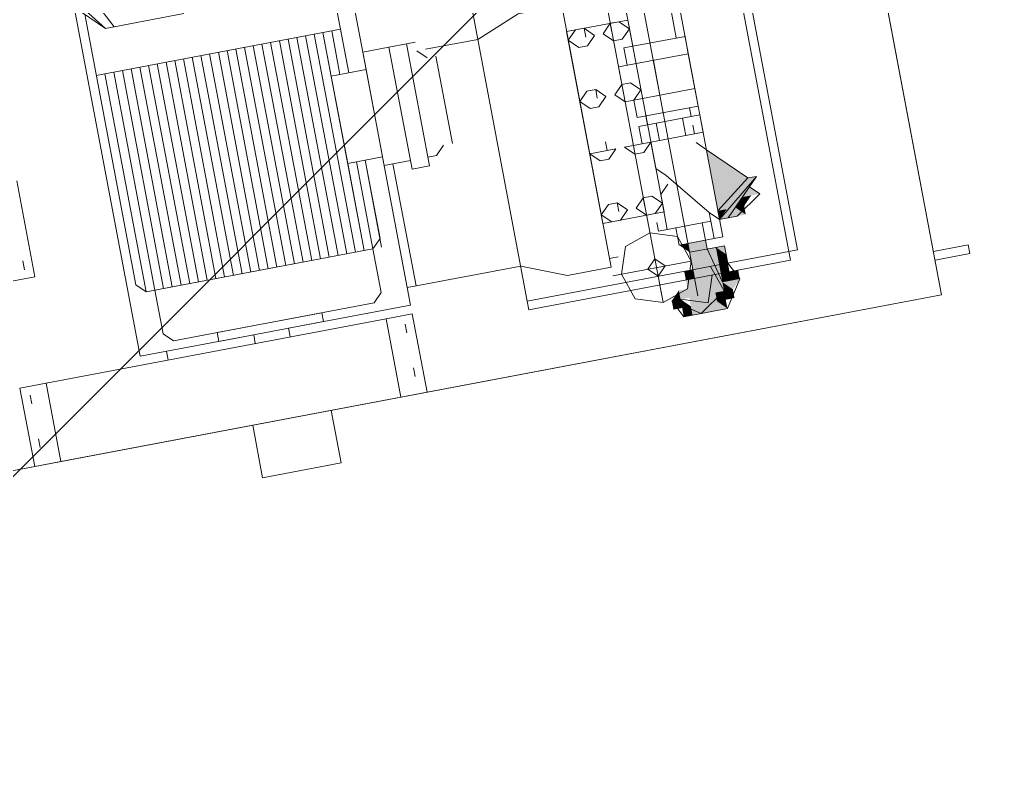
# Model space of a CAD drawing. Extents: x 407440 to 411585, y 6041728 to 6045069.
# Drawn here: x 408209.11 to 408215.54, y 6044202.07 to 6044206.89 of the extents above; entities that cross this region are included whole.
import ezdxf

# ---------------------------------------------------------------- set-up
doc = ezdxf.new("R2010")
doc.units = 0
doc.header["$LTSCALE"] = 5
doc.linetypes.add('foc-TIELINE', pattern=[1.875, 1.25, -0.625])
doc.layers.add('P-PROPOSED-EXISTING-H', color=59, linetype='Continuous')
doc.layers.add('T-TIE', color=201, linetype='foc-TIELINE')

# ---------------------------------------------------------------- blocks, each defined once
blk = doc.blocks.new('P-RIG-877')
at = {"layer": 'T-TIE', "linetype": 'ByBlock', "lineweight": 18}
for points in [[(4.5923, -27.5308), (4.5923, -27.4849), (4.6038, -27.4849), (4.6038, -27.5308)], [(4.6497, -30.4354), (4.6497, -27.5308), (3.8805, -27.5308), (3.9494, -27.5308), (4.6497, -27.5308), (4.6497, -28.2082), (4.5464, -28.2082), (4.5464, -28.2426), (4.5464, -28.6903), (4.6497, -28.6903), (4.6497, -28.2426), (4.6497, -28.2082)], [(3.892, -27.5308), (4.6497, -27.5308), (4.6497, -30.4354), (4.0297, -30.4354)], [(4.0642, -28.0589), (4.5578, -28.0589), (4.5578, -27.7145), (4.1101, -27.7145), (4.1101, -27.6112), (4.1101, -27.7145), (4.0642, -27.7489), (4.0642, -27.726)], [(4.1101, -28.0589), (4.0642, -28.0589), (4.5578, -28.0589), (4.5693, -28.0589), (4.5693, -27.7145), (4.5578, -27.7145), (4.5578, -27.703), (4.1101, -27.703), (4.0642, -27.726), (4.0527, -27.726)], [(4.5004, -27.8523), (4.5234, -27.8523), (4.5234, -27.8063), (4.5004, -27.8063), (4.489, -27.8063), (4.5004, -27.7948), (4.4545, -27.7374), (4.5004, -27.7834), (4.5004, -27.7948), (4.489, -27.7948), (4.4545, -27.7489), (4.4545, -27.7374), (4.4545, -27.7489), (4.4086, -27.7948), (4.3971, -27.8063)], [(4.5004, -27.7834), (4.5004, -27.7719), (4.4775, -27.7374), (4.466, -27.7489)], [(4.4775, -27.7604), (4.489, -27.7604)], [(4.5349, -27.8408), (4.5349, -27.8063), (4.5808, -27.7834), (4.6153, -27.8063), (4.6153, -27.8637), (4.5923, -27.8752), (4.6153, -27.8408), (4.5923, -27.8063), (4.5578, -27.8178)], [(4.179, -27.8063), (4.1905, -27.8063), (4.1905, -27.8178), (4.179, -27.8178), (4.1905, -27.8063), (4.2019, -27.8063), (4.2594, -27.8063)], [(4.5349, -27.9441), (4.1905, -27.9441), (4.1905, -27.7948), (4.5234, -27.7948), (4.5234, -27.8523), (4.5234, -27.8178), (4.5349, -27.8178), (4.5808, -27.8063)], [(4.2823, -27.7948), (4.2594, -27.7948), (4.2594, -27.8752), (4.2823, -27.8752)], [(4.3282, -27.7948), (4.3282, -27.8867), (4.2823, -27.8867), (4.2823, -27.7948), (4.3512, -27.7948), (4.3512, -27.8752), (4.3282, -27.8752)], [(4.3512, -27.8063), (4.3627, -27.8063)], [(4.3856, -27.8637), (4.4201, -27.8637), (4.4316, -27.8523), (4.489, -27.8063)], [(4.5004, -27.8063), (4.5004, -27.8752), (4.489, -27.8752)], [(4.5578, -27.7948), (4.5349, -27.7948), (4.5349, -27.8063)], [(4.3627, -27.8178), (4.3856, -27.8178)], [(4.5004, -27.8178), (4.5234, -27.8178)], [(4.5923, -27.8637), (4.6038, -27.8293), (4.5693, -27.8178)], [(4.5923, -27.8408), (4.1216, -27.8408), (4.1675, -27.8408), (4.1675, -27.8293)], [(4.2823, -27.8408), (4.3282, -27.8408)], [(4.5464, -27.9441), (4.5464, -27.8408)], [(4.1675, -27.8637), (4.179, -27.8637), (4.1905, -27.8637), (4.179, -27.8523), (4.1675, -27.8637), (4.179, -27.8637), (4.1905, -27.8637), (4.2019, -27.8637), (4.2594, -27.8637)], [(4.3627, -27.8523), (4.3856, -27.8523)], [(4.443, -27.8523), (4.4545, -27.8637), (4.5004, -27.8637)], [(4.4775, -27.8637), (4.2249, -27.8637)], [(4.3512, -27.8637), (4.3627, -27.8637)], [(4.5923, -27.8867), (4.1216, -27.8867)], [(4.2364, -27.8867), (4.2249, -27.8867)], [(4.3168, -27.8867), (4.3053, -27.8867)], [(4.3856, -27.8867), (4.3742, -27.8867)], [(4.466, -27.8867), (4.4545, -27.8867)], [(4.2364, -27.9211), (4.2249, -27.9211)], [(4.3168, -27.9211), (4.3053, -27.9211)], [(4.3856, -27.9211), (4.3742, -27.9211)], [(4.466, -27.9211), (4.4545, -27.9211)], [(4.5234, -27.9326), (4.5234, -27.9441), (4.5349, -27.9441), (4.5349, -28.0015), (4.5119, -28.0589), (4.5119, -28.1967), (4.3512, -28.1967)], [(4.1905, -27.9441), (4.1905, -28.0015), (4.2134, -28.0589), (4.2134, -28.1278)], [(4.2249, -28.1278), (4.2134, -28.1393)], [(4.3397, -28.1163), (4.2249, -28.1163)], [(4.3512, -28.1508), (4.3512, -28.1393), (4.3397, -28.1278)], [(4.2019, -28.1393), (4.2019, -28.1508)], [(4.2019, -28.1737), (4.2019, -28.1508), (4.3627, -28.1508), (4.3627, -28.1737), (4.2019, -28.1737), (4.2019, -28.2082), (4.3512, -28.2082), (4.3512, -28.1737)], [(4.5119, -28.1967), (4.5119, -28.2082)], [(4.0757, -28.2311), (4.0757, -28.2082), (4.2249, -28.2082)], [(4.2134, -28.2082), (4.2019, -28.2082)], [(4.5464, -28.3689), (4.5349, -28.3689), (4.5349, -28.2082), (4.3397, -28.2082)], [(4.0183, -28.3574), (4.0183, -28.2541), (4.0527, -28.2311), (4.2249, -28.2311), (4.1675, -28.2311), (4.1675, -28.5526)], [(4.3397, -28.2311), (4.4545, -28.2311), (4.3397, -28.2311), (4.443, -28.2311), (4.4545, -28.2426), (4.4545, -28.5411), (4.443, -28.5526), (4.0871, -28.5526)], [(4.2249, -28.2311), (4.1675, -28.2311)], [(4.5693, -28.2196), (4.5578, -28.2196)], [(4.6267, -28.2196), (4.6153, -28.2196)], [(4.2249, -28.2426), (4.1675, -28.2426)], [(4.4545, -28.2426), (4.3397, -28.2426)], [(4.2249, -28.2541), (4.1675, -28.2541), (4.4545, -28.2541), (4.3397, -28.2541)], [(4.4545, -28.2656), (4.1675, -28.2656)], [(4.4545, -28.277), (4.1675, -28.277)], [(4.4545, -28.2885), (4.1675, -28.2885)], [(4.4545, -28.3), (4.1675, -28.3)], [(4.4545, -28.3115), (4.1675, -28.3115)], [(4.4545, -28.323), (4.1675, -28.323)], [(4.6497, -28.3344), (4.7186, -28.3344)], [(4.6497, -28.4378), (4.7186, -28.4378), (4.7186, -28.3344), (4.7186, -28.4378)], [(4.4545, -28.3459), (4.1675, -28.3459)], [(4.4545, -28.3574), (4.1675, -28.3574), (4.4545, -28.3574)], [(4.4545, -28.3689), (4.1675, -28.3689), (4.4545, -28.3689)], [(4.4545, -28.4033), (4.1675, -28.4033), (4.4545, -28.4033)], [(4.5464, -28.4148), (4.5349, -28.4148), (4.5349, -28.5641), (4.0757, -28.5641)], [(4.4545, -28.4148), (4.1675, -28.4148)], [(4.0642, -28.5411), (4.0642, -28.5641), (4.1101, -28.5296), (4.1101, -28.4263), (4.1101, -28.5296), (4.0757, -28.5641), (4.0757, -28.587), (4.0642, -28.587)], [(4.4545, -28.4263), (4.1675, -28.4263), (4.4545, -28.4263)], [(4.4545, -28.4492), (4.1675, -28.4492)], [(4.4545, -28.4607), (4.1675, -28.4607)], [(4.4545, -28.4722), (4.1675, -28.4722)], [(4.4545, -28.4837), (4.1675, -28.4837)], [(4.4545, -28.4952), (4.1675, -28.4952)], [(4.4545, -28.5067), (4.1675, -28.5067)], [(4.1101, -28.5181), (4.0642, -28.5411), (4.0527, -28.5411)], [(4.4545, -28.5181), (4.1675, -28.5181)], [(4.1101, -28.5296), (4.1101, -28.5296)], [(4.4545, -28.5296), (4.1675, -28.5296), (4.4545, -28.5296)], [(4.5464, -28.5296), (4.5349, -28.5296)], [(4.4545, -28.5411), (4.1675, -28.5411), (4.4545, -28.5411)], [(4.6497, -29.8958), (4.6497, -29.9303), (4.6497, -30.378), (4.5464, -30.378), (4.5464, -29.9303), (4.5464, -29.8958), (4.6497, -29.8958), (4.6497, -28.7248), (4.5464, -28.7248), (4.5464, -28.6903), (4.6497, -28.6903), (4.6497, -28.7248)], [(4.5693, -28.7133), (4.5578, -28.7133)], [(4.6267, -28.7133), (4.6153, -28.7133)]]:
    blk.add_lwpolyline(points, dxfattribs=at)
for points in [[(4.3856, -27.8752), (4.3856, -27.7948), (4.3627, -27.7948), (4.3627, -27.8752)], [(4.3742, -27.8063), (4.3856, -27.8063)], [(4.5464, -27.8408), (4.5119, -27.8523), (4.5004, -27.8867), (4.5119, -27.9211), (4.5464, -27.9326), (4.5808, -27.9211), (4.5923, -27.8867), (4.5808, -27.8523)], [(4.4775, -27.8637), (4.2249, -27.8637), (4.2249, -27.9441), (4.4775, -27.9441)], [(4.2364, -27.8637), (4.2479, -27.8752), (4.2479, -27.8867), (4.2364, -27.8982), (4.2249, -27.8867), (4.2249, -27.8752)], [(4.3168, -27.8637), (4.3282, -27.8752), (4.3282, -27.8867), (4.3168, -27.8982), (4.3053, -27.8867), (4.3053, -27.8752)], [(4.3856, -27.8637), (4.3856, -27.8982), (4.3971, -27.8867), (4.3971, -27.8752)], [(4.466, -27.8637), (4.4545, -27.8752), (4.4545, -27.8867), (4.466, -27.8982), (4.4775, -27.8867), (4.4775, -27.8752)], [(4.5464, -27.8752), (4.5349, -27.8867), (4.5464, -27.8982), (4.5578, -27.8867)], [(4.5693, -27.8867), (4.5808, -27.8867)], [(4.2364, -27.9097), (4.2479, -27.9211), (4.2479, -27.9326), (4.2364, -27.9441), (4.2249, -27.9326), (4.2249, -27.9211)], [(4.3168, -27.9097), (4.3282, -27.9211), (4.3282, -27.9326), (4.3168, -27.9441), (4.3053, -27.9326), (4.3053, -27.9211)], [(4.3856, -27.9097), (4.3856, -27.9441), (4.3971, -27.9326), (4.3971, -27.9211)], [(4.466, -27.9097), (4.4545, -27.9211), (4.4545, -27.9326), (4.466, -27.9441), (4.4775, -27.9326), (4.4775, -27.9211)], [(4.3397, -28.2082), (4.2249, -28.2082), (4.2249, -28.2541), (4.3397, -28.2541)], [(4.5234, -28.5181), (4.5234, -28.2541), (4.5119, -28.2426), (4.4545, -28.2426), (4.4545, -28.5296), (4.5119, -28.5296)], [(4.6497, -28.2426), (4.5464, -28.2426)], [(4.1675, -28.3344), (4.4545, -28.3344)], [(4.5234, -28.4607), (4.5349, -28.4607), (4.5349, -28.323), (4.5234, -28.323)], [(4.1675, -28.3804), (4.4545, -28.3804)], [(4.1675, -28.3918), (4.4545, -28.3918)], [(4.1675, -28.4378), (4.4545, -28.4378)], [(4.4086, -28.7477), (4.4086, -28.6789), (4.2823, -28.6789), (4.4086, -28.6789)], [(4.3856, -28.6903), (4.3971, -28.6903)]]:
    blk.add_lwpolyline(points, close=True, dxfattribs=at)
at = {"layer": 'T-TIE', "linetype": 'ByBlock', "lineweight": 18, "transparency": 33554559}
for points in [[(4.4545, -27.7489), (4.4545, -27.7374), (4.5004, -27.7834)], [(4.4545, -27.7489), (4.4545, -27.7374), (4.489, -27.7834)], [(4.466, -27.7489), (4.4775, -27.7374), (4.4775, -27.7604)], [(4.4086, -27.7948), (4.4545, -27.7489), (4.4545, -27.7948)], [(4.4545, -27.7948), (4.4545, -27.7489), (4.489, -27.7834)], [(4.4545, -27.7489), (4.5004, -27.7834), (4.5004, -27.7948)], [(4.4545, -27.7489), (4.489, -27.7834), (4.489, -27.7948)], [(4.4775, -27.7604), (4.4775, -27.7489), (4.489, -27.7604)], [(4.4775, -27.7604), (4.489, -27.7604), (4.489, -27.7719)], [(4.489, -27.7719), (4.5004, -27.7604), (4.5004, -27.7834)], [(4.489, -27.7719), (4.489, -27.7604), (4.5004, -27.7604)], [(4.4545, -27.7948), (4.489, -27.7834), (4.489, -27.7948)], [(4.489, -27.7948), (4.489, -27.7834), (4.5004, -27.7948)], [(4.5693, -27.7948), (4.5808, -27.7834), (4.5808, -27.7948)], [(4.5693, -27.7948), (4.5693, -27.7834), (4.5808, -27.7834)], [(4.5808, -27.8063), (4.5808, -27.7834), (4.5923, -27.7948)], [(4.5349, -27.8063), (4.5464, -27.7948), (4.5464, -27.8063)], [(4.5349, -27.8063), (4.5349, -27.7948), (4.5578, -27.7948)], [(4.5349, -27.8408), (4.5464, -27.8063), (4.5464, -27.8408)], [(4.5349, -27.8408), (4.5349, -27.8063), (4.5464, -27.8063)], [(4.5464, -27.8063), (4.5578, -27.7948), (4.5578, -27.8063)], [(4.5464, -27.8063), (4.5464, -27.7948), (4.5578, -27.7948)], [(4.5464, -27.8408), (4.5578, -27.8063), (4.5578, -27.8408)], [(4.5464, -27.8408), (4.5464, -27.8063), (4.5578, -27.8063)], [(4.5578, -27.8063), (4.5693, -27.7948), (4.5693, -27.8063)], [(4.5578, -27.8063), (4.5578, -27.7948), (4.5693, -27.7948)], [(4.5578, -27.8408), (4.5693, -27.8063), (4.5693, -27.8408)], [(4.5578, -27.8408), (4.5578, -27.8063), (4.5693, -27.8063)], [(4.5693, -27.8063), (4.5808, -27.7948), (4.5808, -27.8063)], [(4.5693, -27.8063), (4.5693, -27.7948), (4.5808, -27.7948)], [(4.5693, -27.8523), (4.5808, -27.8063), (4.5808, -27.8523)], [(4.5693, -27.8523), (4.5693, -27.8063), (4.5808, -27.8063)], [(4.5808, -27.8063), (4.5923, -27.7948), (4.5923, -27.8063)], [(4.5808, -27.8637), (4.5923, -27.8063), (4.5923, -27.8637)], [(4.5808, -27.8637), (4.5808, -27.8063), (4.5923, -27.8063)], [(4.5923, -27.8063), (4.6038, -27.7948), (4.6038, -27.8063)], [(4.5923, -27.8063), (4.5923, -27.7948), (4.6038, -27.7948)], [(4.5923, -27.8178), (4.6038, -27.8063), (4.6038, -27.8178)], [(4.5923, -27.8178), (4.5923, -27.8063), (4.6038, -27.8063)], [(4.6038, -27.8178), (4.6153, -27.8063), (4.6153, -27.8293)], [(4.6038, -27.8178), (4.6038, -27.8063), (4.6153, -27.8063)], [(4.5234, -27.8408), (4.5349, -27.8178), (4.5349, -27.8408)], [(4.5234, -27.8408), (4.5234, -27.8178), (4.5349, -27.8178)], [(4.5923, -27.8523), (4.6038, -27.8178), (4.6038, -27.8523)], [(4.5923, -27.8523), (4.5923, -27.8178), (4.6038, -27.8178)], [(4.6038, -27.8523), (4.6038, -27.8178), (4.6153, -27.8293)], [(4.6038, -27.8523), (4.6153, -27.8293), (4.6153, -27.8523)], [(4.5234, -27.8523), (4.5234, -27.8408), (4.5349, -27.8408)], [(4.5578, -27.8523), (4.5693, -27.8408), (4.5693, -27.8523)], [(4.5578, -27.8523), (4.5578, -27.8408), (4.5693, -27.8408)], [(4.5923, -27.8637), (4.6038, -27.8523), (4.6038, -27.8637)], [(4.6038, -27.8637), (4.6153, -27.8523), (4.6153, -27.8637)], [(4.6038, -27.8637), (4.6038, -27.8523), (4.6153, -27.8523)], [(4.5808, -27.8637), (4.5923, -27.8637), (4.5923, -27.8752)], [(4.5923, -27.8752), (4.6038, -27.8637), (4.6038, -27.8752)], [(4.5923, -27.8752), (4.5923, -27.8637), (4.6038, -27.8637)]]:
    blk.add_solid(points, dxfattribs=at)

msp = doc.modelspace()

# ---------------------------------------------------------------- hatches: boundary and pattern name
at = {"layer": 'P-PROPOSED-EXISTING-H'}
h = msp.add_hatch(dxfattribs=at)
h.set_pattern_fill('ANSI31', color=256, scale=3.498392, style=0)
h.set_pattern_definition([(45, (-2243.128, 2713.837), (-7.854113246, 7.854113246), [])])
edge = h.paths.add_edge_path()
edge.add_line((408709.2898, 6043818.2218), (408241.3049, 6043729.7131))
edge.add_line((408241.3049, 6043729.7131), (407794.4358, 6043645.198))
edge.add_line((407794.4358, 6043645.198), (407673.8299, 6044282.8949))
edge.add_line((407673.8299, 6044282.8949), (408123.6694, 6044351.8304))
edge.add_line((408123.6694, 6044351.8304), (408654.5747, 6044433.1889))
edge.add_line((408654.5747, 6044433.1889), (409028.9973, 6044539.8658))
edge.add_line((409028.9973, 6044539.8658), (409149.7259, 6043901.5203))
edge.add_line((409149.7259, 6043901.5203), (408898.7917, 6043854.0618))
edge.add_arc((408782.127, 6043952.0096), 152.33, 241.435078, 319.984322, ccw=False)

# ---------------------------------------------------------------- block references
at = {"layer": 'T-TIE', "linetype": 'ByBlock', "xscale": 4.999999999955019, "yscale": 4.999999999955019, "zscale": 4.999999999955019, "rotation": 280.7096999997605}
msp.add_blockref('P-RIG-877', (408346.0047, 6044253.5322), dxfattribs=at)

doc.saveas('drawing.dxf')
